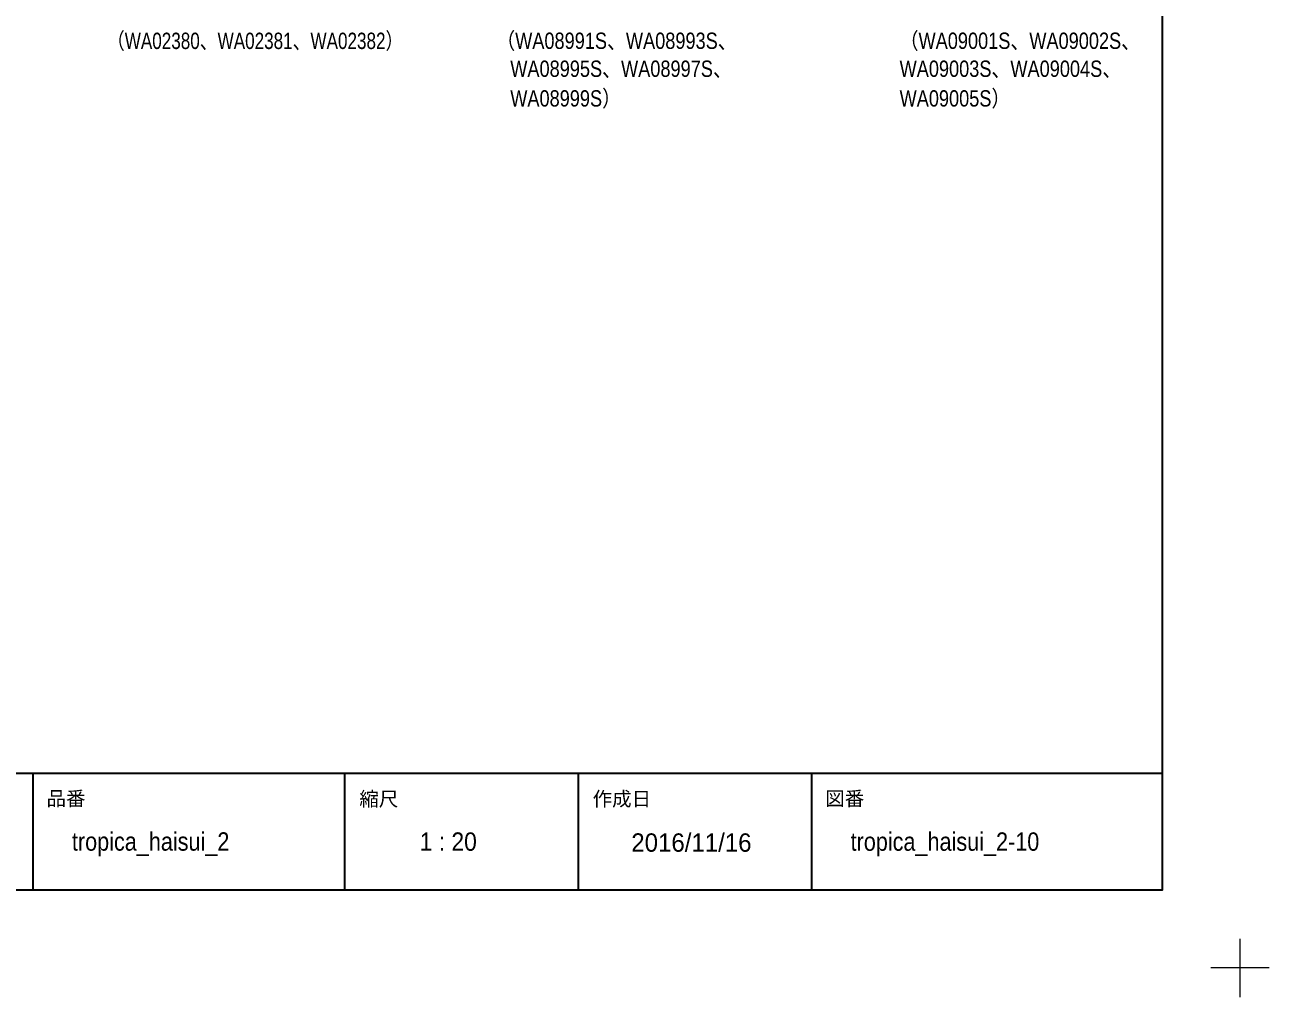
# Model space of a CAD drawing. Units: millimetres, scale not verified. Extents: x -6062 to 6062, y -3045 to 3045.
# Drawn here: x -708 to 2488, y -3045 to -548 of the extents above; entities that cross this region are included whole.
import ezdxf
from ezdxf.enums import TextEntityAlignment as Align

# ---------------------------------------------------------------- set-up
doc = ezdxf.new("R2010")
doc.units = ezdxf.units.MM
doc.header["$LTSCALE"] = 20
doc.layers.add('0-0_1図面枠', color=7, linetype='Continuous', lineweight=20)
doc.styles.add('ＭＳ Ｐゴシック', font='')
doc.styles.get('ＭＳ Ｐゴシック').set_extended_font_data('MS PGothic')

# ---------------------------------------------------------------- blocks, each defined once
blk = doc.blocks.new('グループ')
at = {"layer": '0-0_1図面枠', "lineweight": 15}
for p, q in [((84000, -57900), (84000, -60900)), ((85500, -59400), (82500, -59400))]:
    blk.add_line(p, q, dxfattribs=at)
blk = doc.blocks.new('グループ-2')
at = {"layer": '0-0_1図面枠', "lineweight": 35}
for p, q in [((-80000, -49400), (80000, -49400)), ((22000, -49400), (22000, -55400)), ((38000, -49400), (38000, -55400)), ((50000, -49400), (50000, -55400)), ((62000, -49400), (62000, -55400))]:
    blk.add_line(p, q, dxfattribs=at)
blk.add_lwpolyline([(-80000, 55400), (80000, 55400), (80000, -55400), (-80000, -55400)], close=True, dxfattribs=at)
blk = doc.blocks.new('図面枠')
at = {"layer": '0-0_1図面枠'}
for name in ['グループ', 'グループ-2']:
    blk.add_blockref(name, (0, 0), dxfattribs=at)
at = {"layer": '0-0_1図面枠', "style": 'ＭＳ Ｐゴシック'}
for s, p in [('品番', (22696.5, -51284.2)), ('縮尺', (38765.5, -51307.2)), ('作成日', (50749.9, -51303.2)), ('図番', (62699.9, -51284.2))]:
    blk.add_text(s, height=733.7, dxfattribs=at).set_placement(p, align=Align.BOTTOM_LEFT)
at = {"layer": '0-0_1図面枠', "style": 'ＭＳ Ｐゴシック', "width": 0.95}
blk.add_text('1 : 20', height=943.3, dxfattribs=at).set_placement((41866.9, -53665.3), align=Align.BOTTOM_LEFT)

msp = doc.modelspace()

# ---------------------------------------------------------------- block references
at = {"layer": '0-0_1図面枠', "xscale": 0.05, "yscale": 0.05}
msp.add_blockref('図面枠', (-1787.5, 0), dxfattribs=at)

# ---------------------------------------------------------------- texts
at = {"layer": '0-0_1図面枠', "style": 'ＭＳ Ｐゴシック'}
for s, height, width, p in [('（WA02380、WA02381、WA02382）', 41.94, 0.8, (-497.59, -622.35)), ('（WA08991S、WA08993S、', 41.93, 0.85, (502.41, -622.13)), ('  （WA09001S、WA09002S、', 41.94, 0.85, (1512.5, -622.13)), ('  WA08995S、WA08997S、', 41.94, 0.85, (512.5, -693.97)), ('  WA09003S、WA09004S、', 41.94, 0.85, (1512.5, -693.97)), ('  WA08999S）', 41.93, 0.85, (512.5, -770.14)), ('  WA09005S）', 41.93, 0.85, (1512.5, -770.14)), ('tropica_haisui_2', 47.17, 0.9, (-587.5, -2683.05)), ('tropica_haisui_2-10', 47.17, 0.9, (1412.5, -2683.26))]:
    msp.add_text(s, height=height, dxfattribs=dict(at, width=width)).set_placement(p, align=Align.BOTTOM_LEFT)
msp.add_text('2016/11/16', height=47.17, dxfattribs=at).set_placement((849.28, -2685.74), align=Align.BOTTOM_LEFT)

doc.saveas('drawing.dxf')
